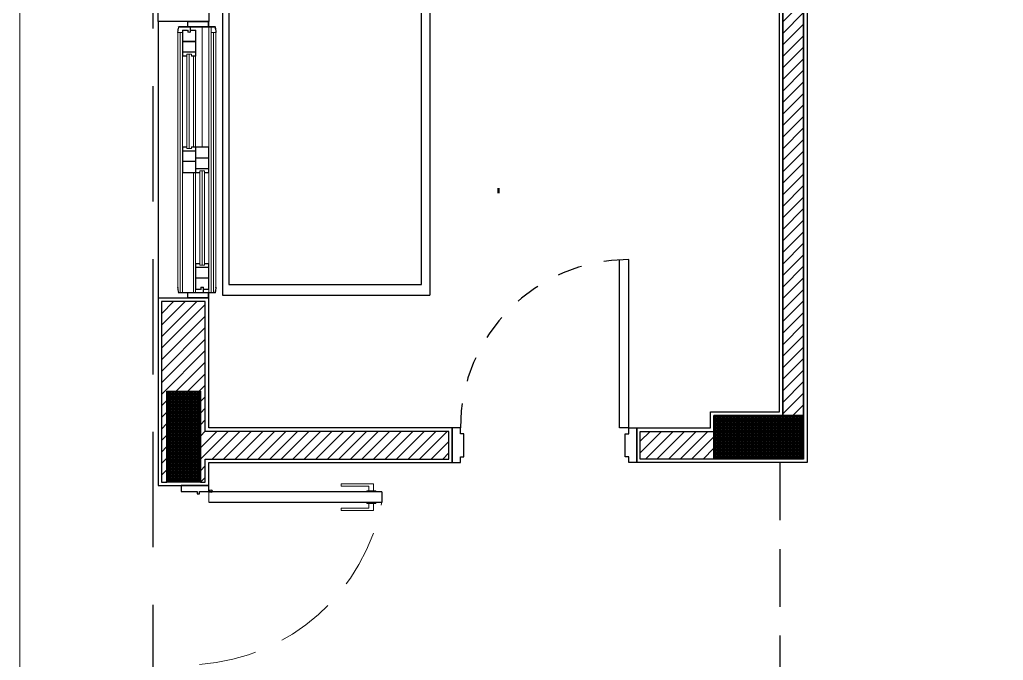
# Model space of a CAD drawing. Extents: x 233 to 569, y -241 to -74.
# Drawn here: x 283.182 to 287.448, y -177.822 to -175.044 of the extents above; entities that cross this region are included whole.
import ezdxf

# ---------------------------------------------------------------- set-up
doc = ezdxf.new("R2010")
doc.units = 0
doc.header["$MEASUREMENT"] = 0
doc.linetypes.add('ACAD_ISO02W100', pattern=[15, 12, -3])
doc.linetypes.add('TRAZOS', pattern=[0.75, 0.5, -0.25])
doc.layers.get('0').update_dxf_attribs({"linetype": 'CONTINUOUS', "lineweight": 50})
for name, color, linetype in [('2D 00 TERRENO RETIROS', 205, 'CONTINUOUS'), ('2D N 0 PB ABER CORTE', 1, 'CONTINUOUS'), ('2D N 0 PB DECO MUEBLES', 251, 'CONTINUOUS'), ('2D N 0 PB MUROS MAMP', 1, 'CONTINUOUS'), ('2D N 0 PB MUROS MAMP HATCH', 10, 'CONTINUOUS'), ('2D N 0 PB MUROS REVOQUES', 7, 'CONTINUOUS'), ('2D N 0 PB PROYECCIONES', 7, 'CONTINUOUS'), ('2D N 00 EST PL COL BORDES', 7, 'CONTINUOUS'), ('2D N 00 EST PL COL HATCH', 92, 'CONTINUOUS')]:
    doc.layers.add(name, color=color, linetype=linetype)
doc.layers.add('2D N 0 PB ABER VISTA', color=1, linetype='CONTINUOUS', lineweight=9)
doc.layers.add('2D N 0 PB SOLADO PERIMETRAL EXTERIOR', color=254, linetype='CONTINUOUS', lineweight=9)
pattern_1 = [(45, (280.611325, -54.484004), (-0.025, 0.025), [])]

# ---------------------------------------------------------------- blocks, each defined once
blk = doc.blocks.new('A$C223769EB')
for p, q in [((0, 899.8), (1900.4, 899.8)), ((0, 0), (0, 899.8)), ((45.9, 0), (45.9, 899.8)), ((1900.4, 0), (1900.4, 899.8)), ((321.1, 872.2), (73.4, 872.2)), ((73.4, 872.2), (73.4, 27.5)), ((321.1, 27.5), (321.1, 872.2)), ((578, 863.1), (348.7, 642.9)), ((1854.5, 863.1), (578, 863.1)), ((587.2, 863.1), (587.2, 642.9)), ((1854.5, 27.5), (1854.5, 863.1)), ((348.7, 642.9), (587.2, 642.9)), ((348.7, 642.9), (348.7, 27.5)), ((0, 0), (1900.4, 0)), ((73.4, 27.5), (321.1, 27.5)), ((348.7, 27.5), (1854.5, 27.5))]:
    blk.add_line(p, q)

msp = doc.modelspace()

# ---------------------------------------------------------------- hatches: boundary and pattern name
at = {"layer": '2D N 0 PB MUROS MAMP HATCH'}
h = msp.add_hatch(dxfattribs=at)
h.set_pattern_fill('JIS_WOOD', color=256, scale=0.05)
h.set_pattern_definition(pattern_1)
h.paths.add_polyline_path([(286.5823, -174.3926), (286.4923, -174.3926), (286.4923, -176.7595), (286.5823, -176.7595)])
h = msp.add_hatch(dxfattribs=at)
h.set_pattern_fill('JIS_WOOD', color=256, scale=0.05)
h.set_pattern_definition([(45, (290.081912, -54.484004), (-0.025, 0.025), [])])
h.paths.add_polyline_path([(283.9873, -176.8291), (283.9873, -176.266), (283.7973, -176.266), (283.7973, -177.0491), (283.821, -177.0491), (283.821, -176.6547), (283.966, -176.6547), (283.966, -177.0491), (283.9873, -177.0491), (283.9873, -176.9491), (285.0435, -176.9491), (285.0435, -176.8291)])
h = msp.add_hatch(dxfattribs=at)
h.set_pattern_fill('JIS_WOOD', color=256, scale=0.05)
h.set_pattern_definition(pattern_1)
h.paths.add_polyline_path([(286.1935, -176.9491), (286.1935, -176.8291), (285.8735, -176.8291), (285.8735, -176.9491)])
at = {"layer": '2D N 00 EST PL COL HATCH'}
h = msp.add_hatch(dxfattribs=at)
h.set_pattern_fill('NET', color=256, scale=0.002, angle=90)
h.set_pattern_definition([(90, (280.6113246, -54.4840044), (-0.00635, 2e-18), []), (180, (280.6113246, -54.4840044), (-2e-18, -0.00635), [])])
h.paths.add_polyline_path([(283.966, -176.6547), (283.821, -176.6547), (283.821, -177.0491), (283.966, -177.0491)])
h = msp.add_hatch(dxfattribs=at)
h.set_pattern_fill('NET', color=256, scale=0.002, angle=90)
h.set_pattern_definition([(90, (280.691324, -59.8561254), (-0.00635, 2e-18), []), (180, (280.691324, -59.8561254), (-2e-18, -0.00635), [])])
h.paths.add_polyline_path([(286.5823, -176.7595), (286.1935, -176.7595), (286.1935, -176.9491), (286.5823, -176.9491)])

# ---------------------------------------------------------------- linework, layer by layer
msp.add_line((285.2591, -175.7954, 0), (285.2591, -175.774))
at = {"layer": '2D 00 TERRENO RETIROS', "color": 252, "linetype": 'TRAZOS', "true_color": 0x939598}
msp.add_lwpolyline([(305.3769, -168.2415), (305.3769, -170.4808), (306.1389, -196.4174), (283.761, -193.0815), (283.761, -165.9198)], dxfattribs=at)
at = {"layer": '2D N 0 PB ABER CORTE'}
for p, q in [((285.7835, -176.8141), (285.7835, -176.0852)), ((285.8235, -176.8141), (285.8235, -176.0841)), ((284.7523, -177.0916), (284.0023, -177.0916)), ((284.7523, -177.0916), (284.7523, -177.1365)), ((284.0023, -177.1365), (284.7523, -177.1365))]:
    msp.add_line(p, q, dxfattribs=at)
for points in [[(285.0585, -176.8141), (285.0585, -176.9641), (285.0935, -176.9641), (285.0935, -176.9391), (285.1085, -176.9391), (285.1085, -176.8391), (285.0935, -176.8391), (285.0935, -176.8141)], [(285.8585, -176.8141), (285.8585, -176.9641), (285.8235, -176.9641), (285.8235, -176.9391), (285.8085, -176.9391), (285.8085, -176.8391), (285.8235, -176.8391), (285.8235, -176.8141)], [(283.9623, -177.0991), (283.9623, -177.0891), (284.0023, -177.0891), (284.0023, -177.0641), (283.8823, -177.0641), (283.8823, -177.0891), (283.9523, -177.0891), (283.9523, -177.0991)]]:
    msp.add_lwpolyline(points, close=True, dxfattribs=at)
msp.add_lwpolyline([(285.8235, -176.8141), (285.7835, -176.8141)], dxfattribs=at)
msp.add_circle((284.0109, -177.0879), 0.006, dxfattribs=at)
at = {"layer": '2D N 0 PB ABER CORTE', "linetype": 'ACAD_ISO02W100', "ltscale": 0.009}
msp.add_arc((285.8235, -176.8141), 0.73, 90, 180, dxfattribs=at)
at = {"layer": '2D N 0 PB ABER VISTA', "color": 1}
for p, q in [((283.9206, -175.0756), (283.8728, -175.0756)), ((283.8733, -175.0736), (283.9088, -175.0736)), ((283.8981, -175.0736), (283.8733, -175.0736)), ((283.9099, -175.051), (283.9099, -175.0725)), ((284.0023, -175.051), (283.9099, -175.051)), ((283.9099, -175.072), (283.9099, -175.0725)), ((283.9119, -175.0531), (283.9119, -175.0731)), ((284.0003, -175.0531), (283.9119, -175.0531)), ((283.9124, -175.0736), (283.9997, -175.0736)), ((283.9216, -175.0766), (283.9216, -175.0969)), ((283.9235, -175.0973), (283.9235, -175.0766)), ((283.9245, -175.0756), (283.9875, -175.0756)), ((283.9245, -175.0756), (284.0286, -175.0756)), ((283.9903, -175.0756), (284.0286, -175.0756)), ((283.9943, -175.0736), (283.9997, -175.0736)), ((284.0003, -175.0731), (284.0003, -175.0531)), ((284.0023, -175.0725), (284.0023, -175.051)), ((284.0023, -175.072), (284.0023, -175.0725)), ((284.0281, -175.0736), (284.0033, -175.0736)), ((284.0033, -175.0736), (284.0281, -175.0736)), ((284.0033, -175.0736), (284.0205, -175.0736)), ((283.9116, -175.0894), (283.9116, -175.0973)), ((283.9126, -175.0889), (283.9121, -175.0889)), ((283.9124, -175.0983), (283.9175, -175.0992)), ((283.9131, -175.0968), (283.9131, -175.0894)), ((283.9175, -175.0976), (283.9131, -175.0968)), ((283.9216, -175.0969), (283.9175, -175.0976)), ((283.9175, -175.0992), (283.9226, -175.0983)), ((283.9245, -176.2265), (283.8728, -176.2265)), ((283.8981, -176.2285), (283.8733, -176.2285)), ((283.8733, -176.2285), (283.9088, -176.2285)), ((283.9119, -176.249), (283.9119, -176.229)), ((283.9124, -176.2285), (283.9997, -176.2285)), ((283.9245, -176.2265), (283.9875, -176.2265)), ((283.9245, -176.2265), (283.9875, -176.2265)), ((283.9682, -176.2126), (283.9682, -176.2048)), ((283.9692, -176.2131), (283.9687, -176.2131)), ((283.969, -176.2038), (283.9741, -176.2029)), ((283.9741, -176.2045), (283.9697, -176.2052)), ((283.9697, -176.2052), (283.9697, -176.2126)), ((283.9741, -176.2029), (283.9792, -176.2038)), ((283.9782, -176.2052), (283.9741, -176.2045)), ((283.9782, -176.2254), (283.9782, -176.2052)), ((283.9801, -176.2048), (283.9801, -176.2265)), ((283.9903, -176.2265), (284.0286, -176.2265)), ((283.9943, -176.2285), (283.9997, -176.2285)), ((284.0003, -176.229), (284.0003, -176.249)), ((284.0281, -176.2285), (284.0033, -176.2285)), ((284.0033, -176.2285), (284.0281, -176.2285)), ((284.0033, -176.2285), (284.0205, -176.2285)), ((283.9099, -176.23), (283.9099, -176.2295)), ((283.9099, -176.251), (283.9099, -176.2295)), ((284.0003, -176.249), (283.9119, -176.249)), ((284.0023, -176.23), (284.0023, -176.2295)), ((284.0023, -176.2295), (284.0023, -176.251))]:
    msp.add_line(p, q, dxfattribs=at)
at = {"layer": '2D N 0 PB ABER VISTA', "color": 251}
for p, q in [((283.9742, -175.0756), (283.9742, -175.5947)), ((284.0023, -175.0756), (284.0023, -176.2265)), ((284.0121, -175.0756), (284.0121, -176.2265)), ((283.868, -175.0991), (283.868, -176.203)), ((283.8684, -175.0992), (283.8889, -175.0992)), ((283.8786, -175.0992), (283.8786, -176.2265)), ((283.8886, -175.0992), (283.8886, -176.2265)), ((284.033, -175.0992), (284.0125, -175.0992)), ((284.0224, -175.0992), (284.0224, -176.2265)), ((284.0335, -175.0991), (284.0335, -176.203)), ((283.9355, -175.2016), (283.9355, -175.5947)), ((283.9455, -175.2016), (283.9455, -176.2265)), ((283.9355, -175.7074), (283.9355, -176.2265))]:
    msp.add_line(p, q, dxfattribs=at)
at = {"layer": '2D N 0 PB ABER VISTA'}
for p, q in [((283.8889, -175.2016), (283.8889, -175.0889)), ((283.9092, -175.0889), (283.8889, -175.0889)), ((283.8904, -175.0905), (283.9092, -175.0905)), ((283.8904, -175.0905), (283.8904, -175.1363)), ((283.9092, -175.0889), (283.9092, -175.0905)), ((283.9253, -175.0889), (283.9253, -175.0905)), ((283.9253, -175.0889), (283.9457, -175.0889)), ((283.9442, -175.0905), (283.9253, -175.0905)), ((283.9442, -175.1363), (283.9442, -175.0905)), ((283.9457, -175.0889), (283.9457, -175.2016)), ((283.8904, -175.1399), (283.8904, -175.1821)), ((283.8914, -175.1374), (283.9431, -175.1374)), ((283.9431, -175.1389), (283.8914, -175.1389)), ((283.9442, -175.1821), (283.9442, -175.1399)), ((283.9074, -175.2016), (283.8889, -175.2016)), ((283.8904, -175.1857), (283.8904, -175.199)), ((283.8914, -175.1831), (283.9431, -175.1831)), ((283.9431, -175.1847), (283.8914, -175.1847)), ((283.8914, -175.2), (283.9074, -175.2)), ((283.9074, -175.1937), (283.9074, -175.2016)), ((283.9074, -175.1937), (283.9277, -175.1937)), ((283.9074, -175.2016), (283.9074, -175.6026)), ((283.9176, -175.1937), (283.9176, -175.6026)), ((283.9277, -175.1937), (283.9277, -175.2016)), ((283.9277, -175.2), (283.9431, -175.2)), ((283.9457, -175.2016), (283.9277, -175.2016)), ((283.9442, -175.199), (283.9442, -175.1857)), ((283.9074, -175.5947), (283.8889, -175.5947)), ((283.8889, -175.5947), (283.8889, -175.7074)), ((283.8904, -175.6106), (283.8904, -175.5973)), ((283.8904, -175.6564), (283.8904, -175.6142)), ((283.8914, -175.5962), (283.9074, -175.5962)), ((283.9431, -175.6116), (283.8914, -175.6116)), ((283.8914, -175.6131), (283.9431, -175.6131)), ((283.9074, -175.6026), (283.9074, -175.5947)), ((283.9074, -175.6026), (283.9277, -175.6026)), ((283.9457, -175.5947), (283.9277, -175.5947)), ((283.9277, -175.6026), (283.9277, -175.5947)), ((283.9277, -175.5962), (283.9431, -175.5962)), ((283.9442, -175.5973), (283.9442, -175.6106)), ((283.9442, -175.6142), (283.9442, -175.6564)), ((283.9455, -175.5947), (284.0023, -175.5947)), ((283.9455, -175.7074), (283.9455, -175.5947)), ((283.9457, -175.7074), (283.9457, -175.5947)), ((283.947, -175.5962), (283.947, -175.6421)), ((284.0008, -175.5962), (283.947, -175.5962)), ((283.964, -175.5962), (283.964, -175.5947)), ((283.9843, -175.5962), (283.9843, -175.5947)), ((284.0008, -175.6421), (284.0008, -175.5962)), ((284.0023, -175.5947), (284.0023, -175.7074)), ((283.8904, -175.7058), (283.8904, -175.6599)), ((283.9431, -175.6574), (283.8914, -175.6574)), ((283.8914, -175.6589), (283.9431, -175.6589)), ((283.9442, -175.6599), (283.9442, -175.7058)), ((283.947, -175.6457), (283.947, -175.6879)), ((283.948, -175.6431), (283.9997, -175.6431)), ((283.9997, -175.6447), (283.948, -175.6447)), ((284.0008, -175.6879), (284.0008, -175.6457)), ((283.9253, -175.7074), (283.8889, -175.7074)), ((283.8904, -175.7058), (283.9253, -175.7058)), ((283.9442, -175.7058), (283.9253, -175.7058)), ((283.9253, -175.7074), (283.9457, -175.7074)), ((283.964, -175.7074), (283.9455, -175.7074)), ((283.947, -175.6915), (283.947, -175.7048)), ((283.948, -175.6889), (283.9997, -175.6889)), ((283.9997, -175.6905), (283.948, -175.6905)), ((283.948, -175.7058), (283.964, -175.7058)), ((283.964, -175.6995), (283.9843, -175.6995)), ((283.964, -175.6995), (283.964, -175.7074)), ((283.964, -176.1084), (283.964, -175.7074)), ((283.9742, -176.1084), (283.9742, -175.6995)), ((283.9843, -175.6995), (283.9843, -175.7074)), ((283.9843, -175.7058), (283.9997, -175.7058)), ((284.0023, -175.7074), (283.9843, -175.7074)), ((283.9843, -176.1084), (283.9843, -175.7074)), ((284.0008, -175.7048), (284.0008, -175.6915)), ((283.9455, -176.1005), (283.9455, -176.2131)), ((283.964, -176.1005), (283.9455, -176.1005)), ((283.964, -176.1084), (283.964, -176.1005)), ((283.9843, -176.1084), (283.9843, -176.1005)), ((284.0023, -176.1005), (283.9843, -176.1005)), ((284.0023, -176.2131), (284.0023, -176.1005)), ((283.947, -176.1164), (283.947, -176.103)), ((283.947, -176.1621), (283.947, -176.1199)), ((283.948, -176.102), (283.964, -176.102)), ((283.9997, -176.1174), (283.948, -176.1174)), ((283.948, -176.1189), (283.9997, -176.1189)), ((283.964, -176.1084), (283.9843, -176.1084)), ((283.9843, -176.102), (283.9997, -176.102)), ((284.0008, -176.103), (284.0008, -176.1164)), ((284.0008, -176.1199), (284.0008, -176.1621)), ((283.947, -176.2116), (283.947, -176.1657)), ((283.9997, -176.1632), (283.948, -176.1632)), ((283.948, -176.1647), (283.9997, -176.1647)), ((284.0008, -176.1657), (284.0008, -176.2116)), ((283.9658, -176.2131), (283.9455, -176.2131)), ((283.947, -176.2116), (283.9658, -176.2116)), ((283.9658, -176.2131), (283.9658, -176.2116)), ((283.9819, -176.2131), (283.9819, -176.2116)), ((284.0008, -176.2116), (283.9819, -176.2116)), ((283.9819, -176.2131), (284.0023, -176.2131)), ((284.7172, -177.0566), (284.5772, -177.0566)), ((284.5772, -177.0666), (284.5772, -177.0566)), ((284.6972, -177.0666), (284.5772, -177.0666)), ((284.6972, -177.0866), (284.6972, -177.0666)), ((284.7172, -177.0866), (284.7172, -177.0566)), ((284.0023, -177.0916), (284.0023, -177.1365)), ((284.7272, -177.0866), (284.6872, -177.0866)), ((284.6872, -177.0866), (284.6872, -177.0916)), ((284.7272, -177.0866), (284.7272, -177.0916)), ((284.5772, -177.1616), (284.5772, -177.1716)), ((284.6972, -177.1616), (284.5772, -177.1616)), ((284.6872, -177.1366), (284.6872, -177.1416)), ((284.7272, -177.1416), (284.6872, -177.1416)), ((284.6972, -177.1416), (284.6972, -177.1616)), ((284.7172, -177.1416), (284.7172, -177.1716)), ((284.7272, -177.1366), (284.7272, -177.1416)), ((284.7172, -177.1716), (284.5772, -177.1716))]:
    msp.add_line(p, q, dxfattribs=at)
at = {"layer": '2D N 0 PB ABER VISTA', "color": 1}
for centre, radius, start, end in [((283.9442, -175.0971), 0.0768, 163.8724, 180.7743), ((283.9442, -175.0971), 0.0753, 163.9866, 180.1015), ((283.8733, -175.0766), 0.00307, 90, 163.8724), ((283.8728, -175.0766), 0.00102, 90, 163.9866), ((283.9088, -175.0725), 0.00102, 270, 0), ((283.9124, -175.0731), 0.000512, 180, 270), ((283.9206, -175.0766), 0.00102, 0, 90), ((283.9245, -175.0766), 0.00102, 90, 180), ((283.9997, -175.0731), 0.000512, 270, 0), ((284.0033, -175.0725), 0.00102, 180, 270), ((284.0281, -175.0766), 0.00307, 16.1276, 90), ((284.0286, -175.0766), 0.00102, 16.0134, 90), ((283.9572, -175.0971), 0.0753, 359.8985, 16.0134), ((283.9572, -175.0971), 0.0768, 359.2257, 16.1276), ((283.8684, -175.0981), 0.00102, 180.7743, 60.4385), ((283.9121, -175.0894), 0.000512, 90, 180), ((283.9126, -175.0973), 0.00102, 180, 260), ((283.9126, -175.0894), 0.000512, 0, 90), ((283.9225, -175.0973), 0.00102, 280, 0), ((284.033, -175.0981), 0.00102, 119.5615, 359.2257), ((283.8684, -176.2039), 0.00102, 299.5615, 179.2257), ((283.9442, -176.2049), 0.0768, 179.2257, 196.1276), ((283.9442, -176.2049), 0.0753, 179.8985, 196.0134), ((283.8733, -176.2254), 0.00307, 196.1276, 270), ((283.8728, -176.2254), 0.00102, 196.0134, 270), ((283.9088, -176.2295), 0.00102, 0, 90), ((283.9124, -176.229), 0.000512, 90, 180), ((283.9692, -176.2048), 0.00102, 100, 180), ((283.9687, -176.2126), 0.000512, 180, 270), ((283.9692, -176.2126), 0.000512, 270, 0), ((283.9791, -176.2048), 0.00102, 0, 80), ((283.9875, -176.2254), 0.00102, 270, 0), ((283.9997, -176.229), 0.000512, 0, 90), ((284.0033, -176.2295), 0.00102, 90, 180), ((284.0281, -176.2254), 0.00307, 270, 343.8724), ((284.0286, -176.2254), 0.00102, 270, 343.9866), ((283.9572, -176.2049), 0.0753, 343.9866, 0.1015), ((283.9572, -176.2049), 0.0768, 343.8724, 0.7743), ((284.033, -176.2039), 0.00102, 0.7743, 240.4385)]:
    msp.add_arc(centre, radius, start, end, dxfattribs=at)
at = {"layer": '2D N 0 PB ABER VISTA'}
for centre, start, end in [((283.8914, -175.1363), 180, 270), ((283.8914, -175.1399), 90, 180), ((283.9431, -175.1363), 270, 0), ((283.9431, -175.1399), 0, 90), ((283.8914, -175.1821), 180, 270), ((283.8914, -175.1857), 90, 180), ((283.8914, -175.199), 180, 270), ((283.9431, -175.1821), 270, 0), ((283.9431, -175.1857), 0, 90), ((283.9431, -175.199), 270, 0), ((283.8914, -175.5973), 90, 180), ((283.8914, -175.6106), 180, 270), ((283.8914, -175.6142), 90, 180), ((283.9431, -175.5973), 0, 90), ((283.9431, -175.6106), 270, 0), ((283.9431, -175.6142), 0, 90), ((283.8914, -175.6564), 180, 270), ((283.8914, -175.6599), 90, 180), ((283.9431, -175.6564), 270, 0), ((283.9431, -175.6599), 0, 90), ((283.948, -175.6421), 180, 270), ((283.948, -175.6457), 90, 180), ((283.9997, -175.6421), 270, 0), ((283.9997, -175.6457), 0, 90), ((283.948, -175.6879), 180, 270), ((283.948, -175.6915), 90, 180), ((283.948, -175.7048), 180, 270), ((283.9997, -175.6879), 270, 0), ((283.9997, -175.6915), 0, 90), ((283.9997, -175.7048), 270, 0), ((283.948, -176.103), 90, 180), ((283.948, -176.1164), 180, 270), ((283.948, -176.1199), 90, 180), ((283.9997, -176.103), 0, 90), ((283.9997, -176.1164), 270, 0), ((283.9997, -176.1199), 0, 90), ((283.948, -176.1621), 180, 270), ((283.948, -176.1657), 90, 180), ((283.9997, -176.1621), 270, 0), ((283.9997, -176.1657), 0, 90)]:
    msp.add_arc(centre, 0.00102, start, end, dxfattribs=at)
at = {"layer": '2D N 0 PB ABER VISTA', "linetype": 'TRAZOS', "ltscale": 0.5}
msp.add_arc((283.9055, -176.9798), 0.8612, 273.7835, 349.514, dxfattribs=at)
at = {"layer": '2D N 0 PB MUROS MAMP'}
for points in [[(286.4923, -174.3926), (286.4923, -176.7595), (286.4923, -176.7595), (286.4923, -176.7595), (286.5823, -176.7595), (286.5823, -171.6483), (286.5823, -171.6483), (286.5823, -171.577), (286.4623, -171.577), (286.4623, -171.6483), (286.4623, -171.6483), (286.4623, -172.9529), (283.9873, -172.9529), (283.9873, -172.3814), (283.7973, -172.3814), (283.7973, -173.4729), (283.9853, -173.4729), (283.9874, -173.0729), (286.4623, -173.0729), (286.4623, -174.2029), (285.9923, -174.2029), (285.9923, -174.3229), (286.1935, -174.3229)], [(286.5823, -171.577), (286.5823, -176.7595), (286.4923, -176.7595), (286.4923, -176.7595), (286.4923, -176.7595), (286.4923, -174.3926)], [(283.966, -177.0491), (283.9873, -177.0491), (283.9873, -176.9491), (285.0435, -176.9491), (285.0435, -176.8291), (283.9873, -176.8291), (283.9873, -176.266), (283.7973, -176.266), (283.7973, -177.0491), (283.821, -177.0491)], [(283.821, -177.0491), (283.821, -177.0491), (283.821, -176.6547), (283.966, -176.6547), (283.966, -177.0491)]]:
    msp.add_lwpolyline(points, dxfattribs=at)
msp.add_lwpolyline([(285.8735, -176.8291), (286.1935, -176.8291), (286.1935, -176.9491), (285.8735, -176.9491)], close=True, dxfattribs=at)
at = {"layer": '2D N 0 PB MUROS REVOQUES'}
msp.add_line((283.7823, -175.051), (283.7823, -176.251), dxfattribs=at)
for points in [[(286.5973, -171.592), (286.5973, -176.9641), (285.8585, -176.9641), (285.8585, -176.8141), (286.1785, -176.8141), (286.1785, -176.7445), (286.4773, -176.7445), (286.4773, -174.4076)], [(286.4923, -176.7595), (286.1935, -176.7595), (286.1935, -176.8291)]]:
    msp.add_lwpolyline(points, dxfattribs=at)
for points in [[(283.7823, -174.0879), (284.0023, -174.0879), (284.0023, -174.1879), (285.2973, -174.1879), (285.2973, -174.3379), (284.0023, -174.3379), (284.0023, -175.051), (283.7823, -175.051)], [(284.0023, -177.0641), (284.0023, -176.9641), (285.0585, -176.9641), (285.0585, -176.8141), (284.0023, -176.8141), (284.0023, -176.251), (283.7823, -176.251), (283.7823, -177.0641)]]:
    msp.add_lwpolyline(points, close=True, dxfattribs=at)
at = {"layer": '2D N 0 PB PROYECCIONES', "linetype": 'TRAZOS', "ltscale": 0.5}
msp.add_line((286.4785, -176.9641), (286.4785, -178.164), dxfattribs=at)
at = {"layer": '2D N 0 PB SOLADO PERIMETRAL EXTERIOR', "lineweight": 9}
msp.add_lwpolyline([(286.4085, -182.6741), (283.1823, -182.6741), (283.1824, -170.4667)], dxfattribs=at)
at = {"layer": '2D N 00 EST PL COL BORDES'}
for points in [[(283.821, -176.6547), (283.966, -176.6547), (283.966, -177.0491), (283.821, -177.0491)], [(286.1935, -176.7595), (286.5823, -176.7595), (286.5823, -176.9491), (286.1935, -176.9491)]]:
    msp.add_lwpolyline(points, close=True, dxfattribs=at)

# ---------------------------------------------------------------- block references
at = {"layer": '2D N 0 PB DECO MUEBLES', "xscale": 0.001, "yscale": 0.001, "zscale": 0.001, "rotation": 270}
msp.add_blockref('A$C223769EB', (284.0615, -174.3379), dxfattribs=at)

doc.saveas('drawing.dxf')
